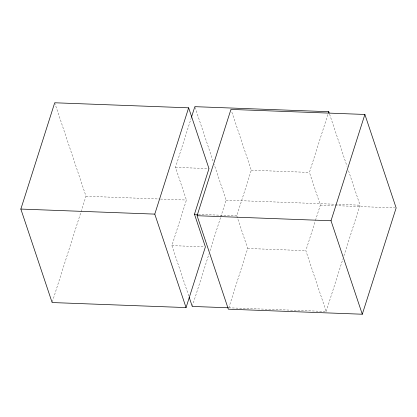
<?xml version="1.0" encoding="UTF-8"?>
<svg xmlns="http://www.w3.org/2000/svg" width="417" height="417" viewBox="0 0 417 417"><rect width="100%" height="100%" fill="white"/><g stroke="black" fill="none" stroke-linecap="round" stroke-linejoin="round"><path stroke-width="0.31" stroke-dasharray="2.08 1.56" d="M52.323 301.924L80.867 212.316M81.065 211.695L85.985 196.245L54.919 103.39M188.755 295.987L171.903 245.618L186.425 200.03L175.494 167.368L191.283 117.813M192.247 306.432L208.985 253.901M209.965 250.815L220.598 217.439M220.796 216.824L226.113 200.139L214.176 164.47M228.756 307.944L247.698 248.475L236.773 215.813L251.295 170.225L231.357 110.641M315.445 220.478L320.35 205.075L309.424 172.414L328.169 113.57M228.657 307.803L326.177 311.478L305.828 250.669L315.252 221.093M326.177 311.478L342.91 258.947M343.895 255.861L360.038 205.185L348.101 169.516M175.494 167.368L208.985 168.63M251.295 170.225L309.424 172.414M226.113 200.139L360.038 205.185M85.985 196.245L159.857 199.029M160.503 199.055L186.425 200.03M320.35 205.075L334.606 205.612M335.252 205.638L394.852 207.885M198.367 214.364L236.773 215.813M171.903 245.618L204.101 246.833M247.698 248.475L305.828 250.669M329.586 114.169L347.074 166.44M195.041 107.278L213.15 161.395"/><path stroke-width="0.63" d="M20.85 209.068L54.71 102.775L188.64 107.821L208.985 168.63L194.463 214.218L205.393 246.885L186.055 307.584L52.125 302.539L20.85 209.068L154.775 214.114L186.055 307.584M154.775 214.114L188.64 107.821M191.481 117.193L194.833 106.663L328.763 111.709L329.175 112.939M197.085 215.709L230.945 109.416L364.875 114.461L396.15 207.932L362.29 314.225L228.36 309.179L197.085 215.709L331.015 220.755L362.29 314.225M328.367 112.95L328.763 111.709M331.015 220.755L364.875 114.461M194.463 214.218L197.715 214.343M228.005 307.777L192.247 306.432L189.167 297.217"/></g></svg>
